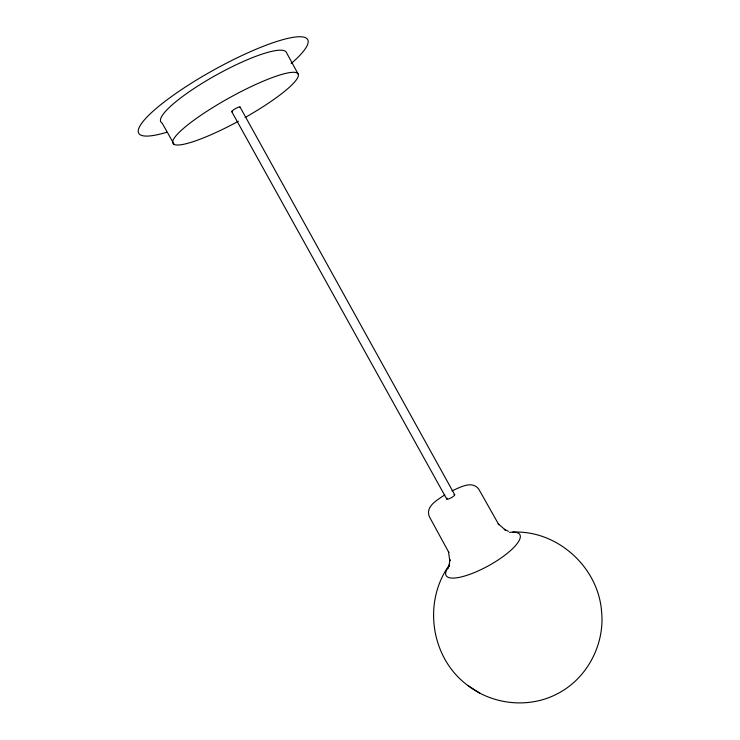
<?xml version="1.0" encoding="UTF-8"?>
<svg xmlns="http://www.w3.org/2000/svg" width="740" height="740" viewBox="0 0 740 740"><rect width="100%" height="100%" fill="white"/><g stroke="black" fill="none" stroke-linecap="round" stroke-linejoin="round"><path stroke-width="1.11" d="M449.31 564.195L449.874 559.607L449.855 560.902L448.431 551.541L448.847 552.456L429.422 516.798C425 506.216 437.729 499.852 444.777 494.847M447.922 568.588L449.513 563.575M448.514 566.729L449.652 564.648C422.494 601.648 430.625 658.138 467.754 685.407C492.951 704.97 529.257 708.68 557.534 693.695C587.283 678.395 605.144 644.133 601.528 610.962C598.013 566.886 557.072 529.886 512.681 532.134M451.983 490.842C460.003 487.503 472.129 480.01 478.873 489.325L498.816 524.679L498.233 523.865L505.411 530.025L504.273 529.368L508.454 531.32M467.754 685.407L479.936 693.223M174.168 144.42L162.143 123.108A71.743 14.06 -29 0 1 212.926 76.914A71.743 14.06 -29 0 1 286.325 52.318L298.118 73.982M240.038 106.995L454.702 494.727M231.768 111.684L446.729 499.01M166.87 132.22A96.579 18.953 -29 0 1 158.092 106.875A96.579 18.953 -29 0 1 276.02 41.718A96.579 18.953 -29 0 1 291.153 63.566M509.536 532.393A42.189 11.988 -29 0 1 512.043 549.182A42.189 11.988 -29 0 1 462.842 576.534A42.189 11.988 -29 0 1 449.522 565.749M454.036 494.514A4.533 1.018 -29 0 1 453.472 496.281A4.533 1.018 -29 0 1 448.338 499.028A4.533 1.018 -29 0 1 447.145 498.205M232.656 111.657A4.764 0.823 -29 0 1 232.739 110.399A4.764 0.823 -29 0 1 238.058 107.383A4.764 0.823 -29 0 1 239.797 107.596M238.41 121.24A71.558 12.432 -29 0 1 178.682 132.858A71.558 12.432 -29 0 1 285.899 73.343A71.558 12.432 -29 0 1 245.116 117.512"/></g></svg>
